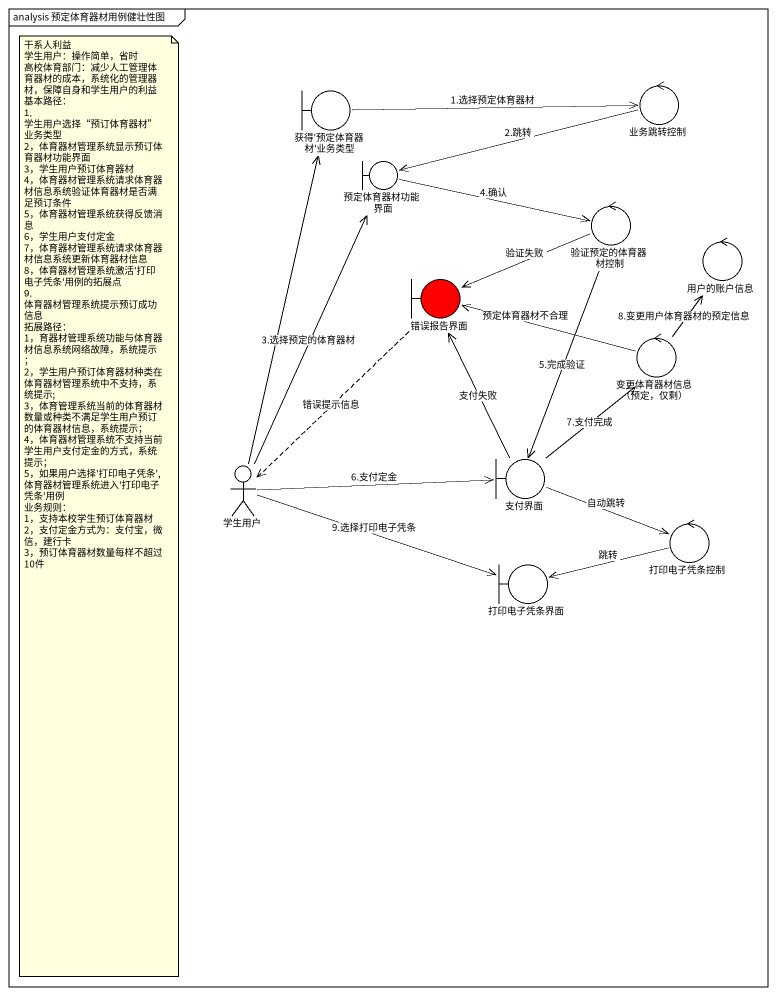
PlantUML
@startuml
mainframe analysis 预定体育器材用例健壮性图
control 业务跳转控制
boundary "获得'预定体育器材'业务类型" as 获得_预定体育器材_业务类型
boundary 预定体育器材功能界面
control 验证预定的体育器材控制
control 用户的账户信息
boundary 错误报告界面 #FF0000
control "变更体育器材信息（预定，仅剩）" as 变更体育器材信息_预定_仅剩
actor 学生用户
boundary 支付界面
control 打印电子凭条控制
boundary 打印电子凭条界面
业务跳转控制 -left-> 预定体育器材功能界面 : 2.跳转
获得_预定体育器材_业务类型 -right-> 业务跳转控制 : 1.选择预定体育器材
预定体育器材功能界面 -right-> 验证预定的体育器材控制 : 4.确认
验证预定的体育器材控制 -left-> 错误报告界面 : 验证失败
验证预定的体育器材控制 --> 支付界面 : 5.完成验证
错误报告界面 ..> 学生用户 : 错误提示信息
变更体育器材信息_预定_仅剩 -up-> 用户的账户信息 : 8.变更用户体育器材的预定信息
变更体育器材信息_预定_仅剩 -left-> 错误报告界面 : 预定体育器材不合理
学生用户 -up-> 获得_预定体育器材_业务类型
学生用户 -up-> 预定体育器材功能界面 : 3.选择预定的体育器材
学生用户 -right-> 支付界面 : 6.支付定金
学生用户 -right-> 打印电子凭条界面 : 9.选择打印电子凭条
支付界面 -up-> 错误报告界面 : 支付失败
支付界面 -up-> 变更体育器材信息_预定_仅剩 : 7.支付完成
支付界面 -right-> 打印电子凭条控制 : 自动跳转
打印电子凭条控制 -left-> 打印电子凭条界面 : 跳转
note as N1
  干系人利益
  学生用户：操作简单，省时
  高校体育部门：减少人工管理体育器材的成本，系统化的管理器材，保障自身和学生用户的利益
  基本路径：
  1, 学生用户选择“预订体育器材”业务类型
  2，体育器材管理系统显示预订体育器材功能界面
  3，学生用户预订体育器材
  4，体育器材管理系统请求体育器材信息系统验证体育器材是否满足预订条件
  5，体育器材管理系统获得反馈消息
  6，学生用户支付定金
  7，体育器材管理系统请求体育器材信息系统更新体育器材信息
  8，体育器材管理系统激活'打印电子凭条'用例的拓展点
  9, 体育器材管理系统提示预订成功信息
  拓展路径：
  1，育器材管理系统功能与体育器材信息系统网络故障，系统提示；
  2，学生用户预订体育器材种类在体育器材管理系统中不支持，系统提示;
  3，体育管理系统当前的体育器材数量或种类不满足学生用户预订的体育器材信息，系统提示；
  4，体育器材管理系统不支持当前学生用户支付定金的方式，系统提示；
  5，如果用户选择'打印电子凭条',体育器材管理系统进入'打印电子凭条'用例
  业务规则：
  1，支持本校学生预订体育器材
  2，支付定金方式为：支付宝，微信，建行卡
  3，预订体育器材数量每样不超过10件
end note
@enduml
